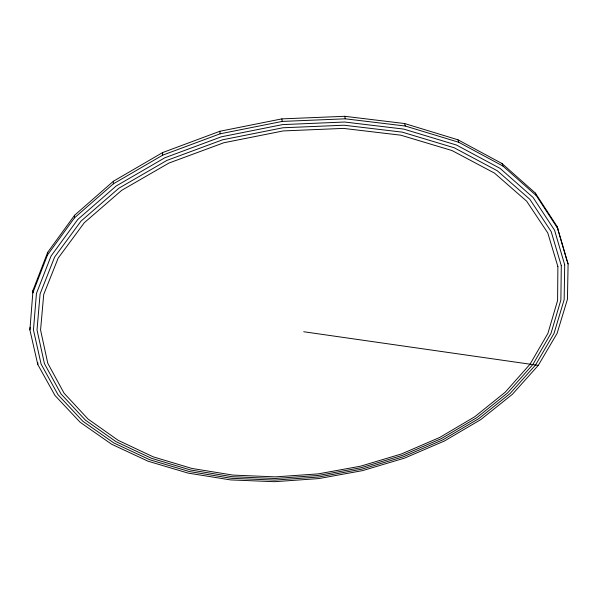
<?xml version="1.0" encoding="UTF-8"?>
<svg xmlns="http://www.w3.org/2000/svg" width="598" height="598" viewBox="0 0 598 598"><rect width="100%" height="100%" fill="white"/><g stroke="black" fill="none" stroke-linecap="round" stroke-linejoin="round"><path stroke-width="0.9" d="M33.017 290.284L32.8 292.9L47.511 254.927L74.473 217.866L113.321 183.87L113.366 181.269L162.596 152.587L219.87 131.268L281.875 118.882L344.762 116.304L404.614 123.539L457.948 139.782L502.096 163.583L535.367 193.102L557.03 226.365L568.1 263.935L567.442 299.262L557.074 333.422L538.282 365.371L512.389 394.299L480.695 419.654L444.404 441.01L404.629 458.083L362.41 470.656L318.697 478.579L274.437 481.696L230.566 479.902L188.071 473.093L148.027 461.2L111.617 444.224L80.132 422.248L55.009 395.517L37.764 364.488L29.9 329.917L33.017 290.284L47.698 252.311L74.6 215.258L113.366 181.269M74.473 217.866L74.6 215.258M47.511 254.927L47.698 252.311M37.764 364.488L37.891 362.769M29.9 329.917L30.117 327.315M113.321 183.87L162.671 155.166L220.086 133.817L282.249 121.416L345.285 118.815L405.272 126.029L458.726 142.264L502.955 166.057L536.264 195.568L557.949 228.825M303.709 331.741L538.282 365.371M567.188 261.498L568.1 263.935M535.367 193.102L536.264 195.568M502.096 163.583L502.955 166.057M457.948 139.782L458.726 142.264M557.03 226.365L566.934 260.616M404.614 123.539L405.272 126.029M344.762 116.304L345.285 118.815M281.875 118.882L282.249 121.416M219.87 131.268L220.086 133.817M162.596 152.587L162.671 155.166M557.882 266.559L557.598 300.473L547.918 333.363L530.052 364.189L505.265 392.168L474.79 416.716L439.792 437.43L401.37 453.994L360.527 466.201L318.218 473.878L275.379 476.875L232.936 475.096L191.876 468.443L153.252 456.857L118.21 440.36L88.026 419.049L64.068 393.192L47.773 363.255L40.567 329.991L43.721 294.463L58.163 258.119L84.281 222.74L121.663 190.351L168.965 163.045L223.861 142.743L283.22 130.932L343.409 128.398L400.757 135.178L451.961 150.524L494.479 173.099L526.666 201.19L547.783 232.936L557.882 266.559M561.29 265.684L560.879 300.069L550.975 333.385L532.803 364.586L507.642 392.879L476.763 417.696L441.331 438.626L402.461 455.362L361.155 467.696L318.375 475.447L275.058 478.49L232.144 476.703L190.605 469.998L151.503 458.307L116.012 441.645L85.394 420.117L61.048 393.97L44.439 363.666L37.016 329.969L40.088 293.939L54.62 257.058L81.022 221.118L118.897 188.198L166.872 160.428L222.606 139.79L282.899 127.778L344.029 125.221L402.252 132.143L454.203 147.781L497.297 170.759L529.858 199.321L551.169 231.568L561.29 265.684M564.691 264.809L564.161 299.665L554.025 333.4L535.546 364.974L510.019 393.589L478.729 418.675L442.871 439.822L403.545 456.723L361.783 469.176L318.54 477.017L274.751 480.097L231.351 478.303L189.334 471.545L149.769 459.757L113.807 442.939L82.763 421.179L58.028 394.74L41.098 364.077L33.458 329.939L36.448 293.424L51.069 255.996L77.755 219.496L116.117 186.038L164.779 157.805L221.35 136.807L282.57 124.601L344.657 122.022L403.755 129.093L456.461 145.03L500.122 168.412L533.057 197.445L554.555 230.193L564.691 264.809"/></g></svg>
